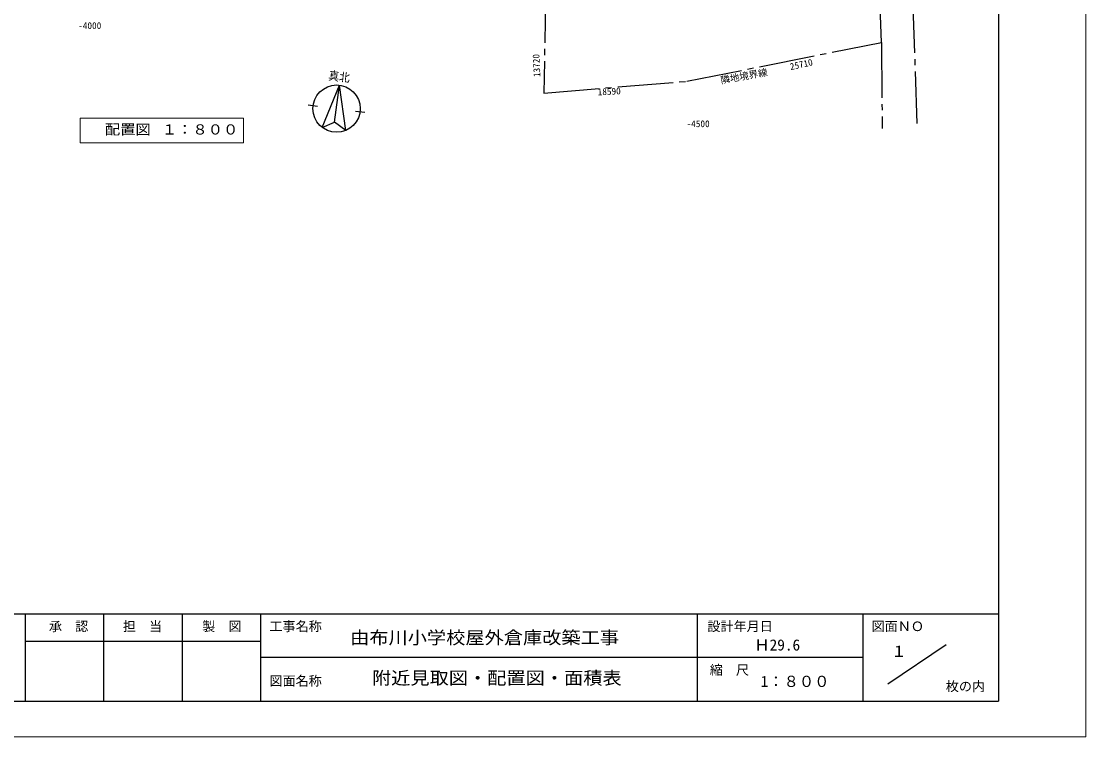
# Model space of a CAD drawing. Units: millimetres, scale not verified. Extents: x -168000 to 168000, y -118800 to 128457.
# Drawn here: x 30080 to 168000, y -118800 to -26080 of the extents above; entities that cross this region are included whole.
import ezdxf
from ezdxf.enums import TextEntityAlignment as Align

# ---------------------------------------------------------------- set-up
doc = ezdxf.new("R2010")
doc.units = ezdxf.units.MM
doc.header["$LTSCALE"] = 800
doc.linetypes.add('CHAIN2', pattern=[12, 9, -1, 1, -1])
for name, color, linetype, lineweight in [('0-0', 6, 'Continuous', 25), ('0-1', 6, 'Continuous', 25), ('0-E', 5, 'Continuous', 15), ('4-C', 5, 'Continuous', 15), ('F-F', 134, 'Continuous', 15)]:
    doc.layers.add(name, color=color, linetype=linetype, lineweight=lineweight)
doc.layers.add('0-7', color=7, linetype='Continuous')
doc.layers.add('0-D', color=5, linetype='Continuous')
doc.styles.add('ＭＳ ゴシック', font='')
doc.styles.get('ＭＳ ゴシック').set_extended_font_data('MS Gothic')

msp = doc.modelspace()

# ---------------------------------------------------------------- linework, layer by layer
at = {"layer": '0-0'}
for p, q in [((156720, 113839.1), (156720, -114184.1)), ((-156685.7, -102869.9), (156720, -102869.9)), ((30565.7, -102869.9), (30565.7, -114184.1)), ((40748.6, -102869.9), (40748.6, -114184.1)), ((50931.4, -102869.9), (50931.4, -114184.1)), ((61114.3, -114184.1), (61114.3, -102869.9)), ((117685.7, -114184.1), (117685.7, -102869.9)), ((139182.9, -114184.1), (139182.9, -102869.9)), ((30565.7, -106405.6), (61114.3, -106405.6)), ((142353.8, -111925.6), (149939.6, -106868.4)), ((139182.9, -108527), (61114.3, -108527)), ((-156685.7, -114184.1), (156720, -114184.1))]:
    msp.add_line(p, q, dxfattribs=at)
at = {"layer": '0-1', "linetype": 'CHAIN2'}
msp.add_line((141536.3, -28809.2), (141630, -39996.5), dxfattribs=at)
at = {"layer": '0-1'}
for p, q in [((69067.5, -39843.5), (71302.3, -34349.5)), ((70683.8, -39148.6), (71303.5, -34358.2)), ((72131.6, -40244.8), (71302.3, -34349.5)), ((68470.9, -37128), (67272.7, -36970.5)), ((73371.5, -37715.2), (74598.8, -37874.1)), ((69067.5, -39843.5), (70683.8, -39148.6)), ((72131.6, -40244.8), (70683.8, -39148.6))]:
    msp.add_line(p, q, dxfattribs=at)
at = {"layer": '0-1', "linetype": 'CHAIN2'}
for points in [[(-4898.4, 11656.4), (-11934.8, -6481.8), (76449.8, -22124.7), (86535.3, -22359.2), (98028, -21655.6), (97793.5, -35376.5), (116322.6, -33852), (141536.3, -28809.2), (140363.5, 3792.6), (142239.9, 38593.3), (140926.8, 45865.8), (135697.6, 63041.8)], [(157533.7, 51243.6), (149731.9, 52218.9), (146956.2, 50493.4), (146506.1, 25287.6), (145530.9, 3626.2), (145230.8, -13384), (146131, -39321.3)]]:
    msp.add_lwpolyline(points, dxfattribs=at)
at = {"layer": '0-1'}
msp.add_circle((70929.9, -37398.9), 3063.6, dxfattribs=at)
at = {"layer": '4-C'}
for p, q in [((37693.8, -38631.7), (37693.8, -41831.7)), ((58854.1, -38631.7), (37693.8, -38631.7)), ((58854.1, -41831.7), (58854.1, -38631.7)), ((37693.8, -41831.7), (58854.1, -41831.7))]:
    msp.add_line(p, q, dxfattribs=at)
at = {"layer": 'F-F'}
msp.add_lwpolyline([(-168000, 118800), (168000, 118800), (168000, -118800), (-168000, -118800)], dxfattribs=at)

# ---------------------------------------------------------------- texts
at = {"layer": '0-0', "color": 5, "style": 'ＭＳ ゴシック'}
for s, p in [('承\u3000認', (33663.3, -105486.3)), ('担\u3000当', (43246.5, -105486.3)), ('製\u3000図', (53525, -105486.3)), ('工事名称', (62227.1, -105486.3)), ('設計年月日', (118974.8, -105486.3)), ('図面ＮＯ', (140256.6, -105486.3)), ('縮\u3000尺', (119281.9, -111143.4)), ('図面名称', (62227.1, -112557.7)), ('枚の内', (149869.4, -113264.9))]:
    msp.add_text(s, height=1244, dxfattribs=at).set_placement(p, align=Align.BOTTOM_LEFT)
at = {"layer": '0-0', "color": 2, "style": 'ＭＳ ゴシック', "width": 1.1}
for s, p in [('由布川小学校屋外倉庫改築工事', (72687.4, -107282.4)), ('附近見取図・配置図・面積表', (75518.4, -112518.5))]:
    msp.add_text(s, height=1659, dxfattribs=at).set_placement(p, align=Align.BOTTOM_LEFT)
at = {"layer": '0-0', "color": 2, "style": 'ＭＳ ゴシック'}
for s, p in [('Ｈ29.6', (125065.7, -108067)), ('１', (142808.7, -108894.7)), ('1：８００', (125884.7, -112787.4))]:
    msp.add_text(s, height=1452, dxfattribs=at).set_placement(p, align=Align.BOTTOM_LEFT)
at = {"layer": '0-1', "style": 'ＭＳ ゴシック', "width": 0.95}
msp.add_text('真北', height=1081, rotation=353.145, dxfattribs=at).set_placement((69776.3, -33953.5), align=Align.BOTTOM_LEFT)
at = {"layer": '0-7', "style": 'ＭＳ ゴシック'}
for s, rotation, p in [('13720', 92.696, (97608.2, -33278.5)), ('25710', 12.363, (129834.5, -32674.1)), ('18590', 2.696, (104795, -35946.3))]:
    msp.add_text(s, height=879.8, rotation=rotation, dxfattribs=at).set_placement(p, align=Align.BOTTOM_LEFT)
at = {"layer": '0-D', "style": 'ＭＳ ゴシック'}
msp.add_text('隣地境界線', height=879.8, rotation=10.014, dxfattribs=at).set_placement((120814.3, -34427.1), align=Align.BOTTOM_LEFT)
at = {"layer": '0-E', "style": 'ＭＳ ゴシック'}
for s, p in [('-4000', (37453.5, -27346.9)), ('-4500', (116281.6, -40061.1))]:
    msp.add_text(s, height=879.8, dxfattribs=at).set_placement(p, align=Align.BOTTOM_LEFT)
at = {"layer": '4-C', "style": 'ＭＳ ゴシック', "width": 1.1}
for s, p in [('配置図', (40914.1, -41151.7)), ('１：８００', (48294.1, -41151.7))]:
    msp.add_text(s, height=1320, dxfattribs=at).set_placement(p, align=Align.BOTTOM_LEFT)

doc.saveas('drawing.dxf')
